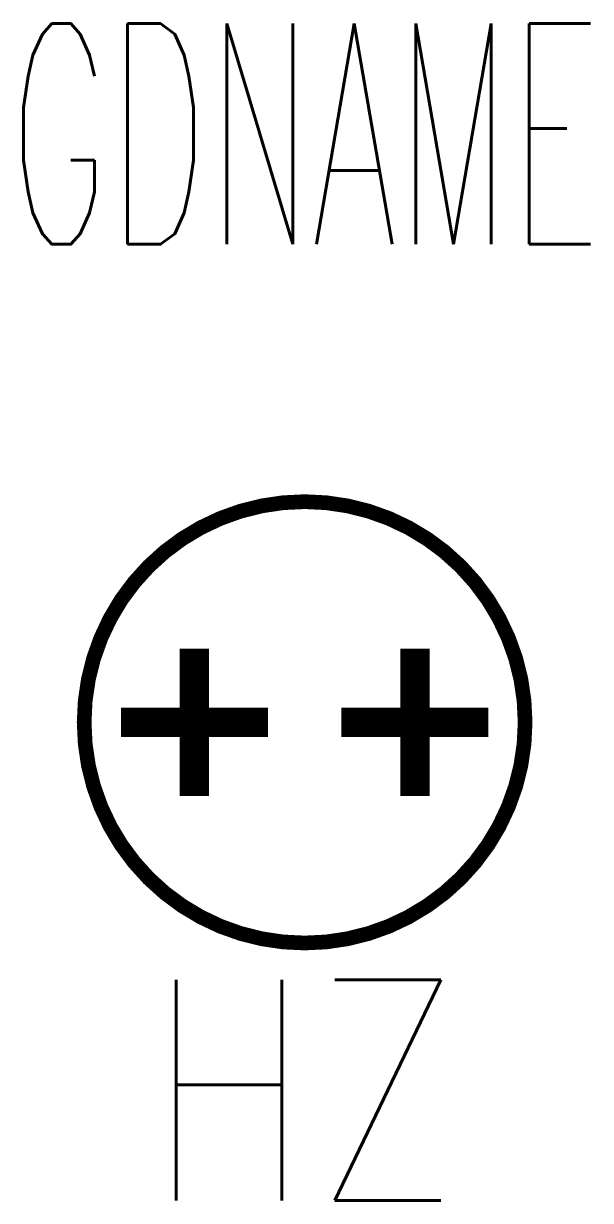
# Model space of a CAD drawing. Header units: millimetres. Extents: x -1.91 to 1.94, y -3.25 to 4.75.
import ezdxf
from ezdxf.enums import TextEntityAlignment as Align

# ---------------------------------------------------------------- set-up
doc = ezdxf.new("R2010")
doc.units = ezdxf.units.MM
doc.header["$MEASUREMENT"] = 0
doc.styles.get("Standard").update_dxf_attribs({"font": 'txt.shx'})

msp = doc.modelspace()

# ---------------------------------------------------------------- linework, layer by layer
at = {"color": 6, "const_width": 0.1}
msp.add_lwpolyline([(-1.5, 0, 1), (1.5, 0, 1)], format="xyb", close=True, dxfattribs=at)
at = {"const_width": 0.2}
for points in [[(-0.75, 0.5), (-0.75, -0.5)], [(0.75, 0.5), (0.75, -0.5)], [(-1.25, 0), (-0.25, 0)], [(0.25, 0), (1.25, 0)]]:
    msp.add_lwpolyline(points, dxfattribs=at)

# ---------------------------------------------------------------- texts
at = {"width": 0.5}
msp.add_attdef('GDNAME', text='ABCG', height=1.5, dxfattribs=at).set_placement((0, 4), align=Align.MIDDLE)
at = {"width": 0.8}
msp.add_attdef('HZ', text='HZ24', height=1.5, dxfattribs=at).set_placement((0, -2.5), align=Align.MIDDLE_CENTER)

doc.saveas('drawing.dxf')
